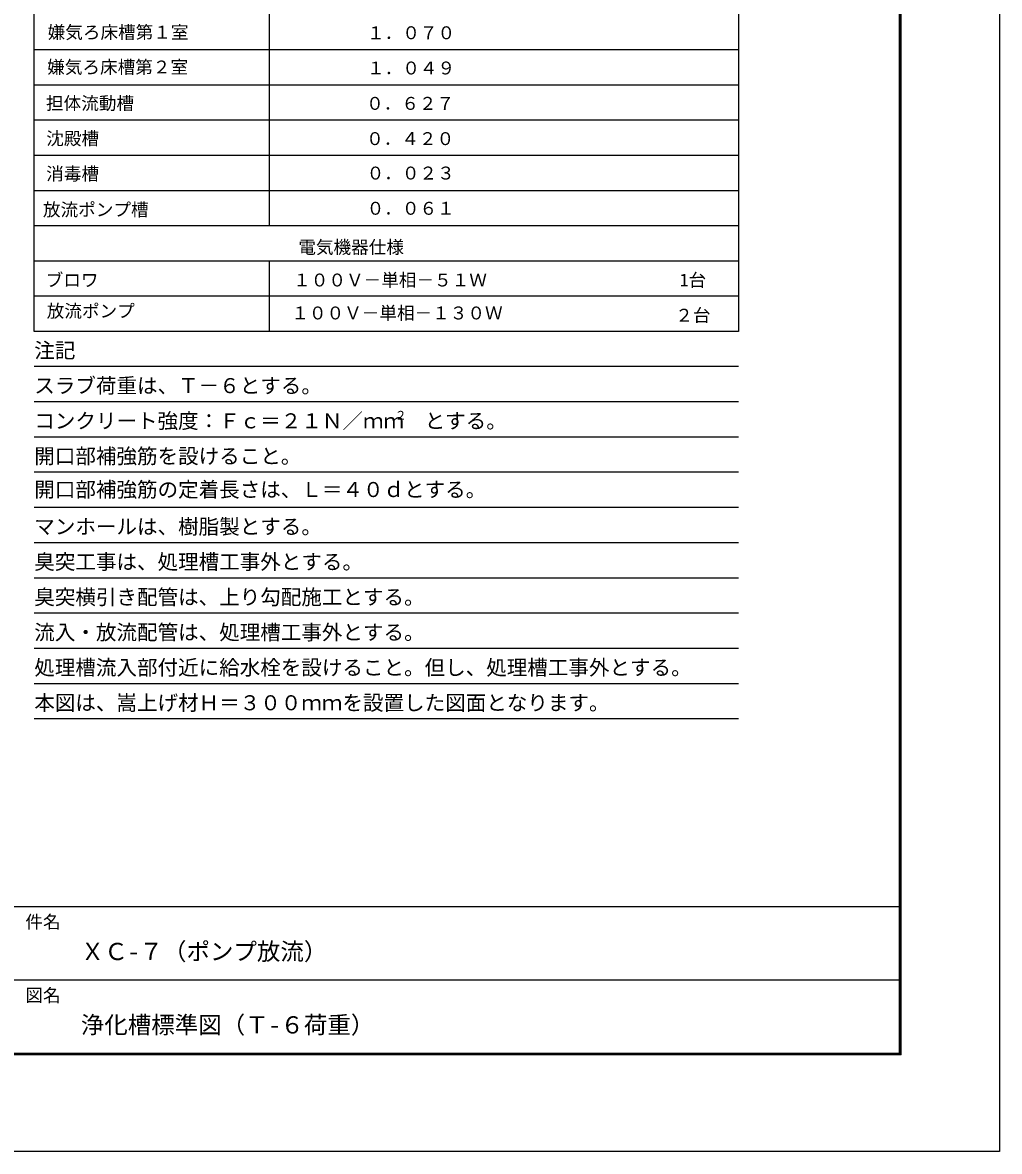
# Model space of a CAD drawing. Units: millimetres, scale not verified. Extents: x -8910 to 8910, y -6308 to 6308.
# Drawn here: x 3917 to 8910, y -6308 to -541 of the extents above; entities that cross this region are included whole.
import ezdxf
from ezdxf.enums import TextEntityAlignment as Align

# ---------------------------------------------------------------- set-up
doc = ezdxf.new("R2010")
doc.units = ezdxf.units.MM
doc.header["$LTSCALE"] = 30
for name, color, linetype, lineweight in [('0-0_水管', 4, 'Continuous', 25), ('0-8_3-6_SUNPO', 4, 'Continuous', 25), ('0-B_図面枠', 7, 'Continuous', 25), ('0-C_Axis_waku', 7, 'Continuous', 25)]:
    doc.layers.add(name, color=color, linetype=linetype, lineweight=lineweight)
doc.styles.add('ＭＳ ゴシック', font='')
doc.styles.get('ＭＳ ゴシック').set_extended_font_data('MS Gothic')

msp = doc.modelspace()

# ---------------------------------------------------------------- linework, layer by layer
at = {"layer": '0-0_水管', "color": 3}
for p, q in [((3977.07, -2118.48), (3977.07, 1661.53)), ((7577.07, 1661.53), (7577.07, -2118.48)), ((5177.05, -498.48), (5177.05, -1578.47)), ((3977.05, -678.48), (7577.06, -678.48)), ((3977.05, -858.48), (7577.06, -858.48)), ((3977.05, -1038.48), (7577.06, -1038.48)), ((3977.05, -1218.48), (7577.06, -1218.48)), ((3977.05, -1398.48), (7577.06, -1398.48)), ((3977.05, -1578.47), (7577.06, -1578.47)), ((3977.05, -1758.48), (7577.06, -1758.48)), ((5177.05, -1758.48), (5177.05, -2118.48)), ((7577.06, -1938.48), (3977.05, -1938.48)), ((7577.06, -2118.48), (3977.06, -2118.48)), ((7577.07, -2298.48), (3977.06, -2298.48)), ((7577.07, -2478.48), (3977.06, -2478.48)), ((7577.07, -2658.48), (3977.06, -2658.48)), ((7577.07, -2838.48), (3977.07, -2838.48)), ((7577.07, -3018.48), (3977.07, -3018.48)), ((7577.07, -3018.48), (3977.07, -3018.48)), ((7577.07, -3198.49), (3977.07, -3198.49)), ((7577.07, -3378.49), (3977.07, -3378.49)), ((7577.07, -3558.49), (3977.07, -3558.49)), ((7577.07, -3738.49), (3977.07, -3738.49)), ((7577.07, -3918.49), (3977.07, -3918.49)), ((7577.07, -4098.49), (3977.07, -4098.49))]:
    msp.add_line(p, q, dxfattribs=at)
at = {"layer": '0-B_図面枠'}
msp.add_lwpolyline([(-8910, -6307.5), (-8910, 6307.5), (8910, 6307.5), (8910, -6307.5)], close=True, dxfattribs=at)
at = {"layer": '0-C_Axis_waku'}
for p, q in [((8404.8, -5811.3), (8404.8, 5766.3)), ((8405.4, -5811.9), (8405.4, 5766.9)), ((8406, -5812.5), (8406, 5767.5)), ((8406.6, -5813.1), (8406.6, 5768.1)), ((8407.2, -5813.7), (8407.2, 5768.7)), ((8407.8, -5814.3), (8407.8, 5769.3)), ((8408.4, -5814.9), (8408.4, 5769.9)), ((8400, -5806.5), (8400, 5761.5)), ((8400.6, -5807.1), (8400.6, 5762.1)), ((8401.2, -5807.7), (8401.2, 5762.7)), ((8401.8, -5808.3), (8401.8, 5763.3)), ((8402.4, -5808.9), (8402.4, 5763.9)), ((8403, -5809.5), (8403, 5764.5)), ((8403.6, -5810.1), (8403.6, 5765.1)), ((8404.2, -5810.7), (8404.2, 5765.7)), ((-7770, -5056.5), (8400, -5056.5)), ((239.99, -5431.5), (8399.99, -5431.5)), ((8408.4, -5814.9), (-7778.4, -5814.9)), ((8407.8, -5814.3), (-7777.8, -5814.3)), ((8407.2, -5813.7), (-7777.2, -5813.7)), ((8406.6, -5813.1), (-7776.6, -5813.1)), ((8406, -5812.5), (-7776, -5812.5)), ((8405.4, -5811.9), (-7775.4, -5811.9)), ((8404.8, -5811.3), (-7774.8, -5811.3)), ((8404.2, -5810.7), (-7774.2, -5810.7)), ((8403.6, -5810.1), (-7773.6, -5810.1)), ((8403, -5809.5), (-7773, -5809.5)), ((8402.4, -5808.9), (-7772.4, -5808.9)), ((8401.8, -5808.3), (-7771.8, -5808.3)), ((8401.2, -5807.7), (-7771.2, -5807.7)), ((8400.6, -5807.1), (-7770.6, -5807.1)), ((-7770, -5806.5), (8400, -5806.5))]:
    msp.add_line(p, q, dxfattribs=at)

# ---------------------------------------------------------------- texts
at = {"layer": '0-0_水管', "style": 'ＭＳ ゴシック'}
for s, height, p in [('嫌気ろ床槽第１室', 65.98, (4045.45, -643.34)), ('嫌気ろ床槽第２室', 65.98, (4043.2, -821.16)), ('担体流動槽', 65.98, (4037.06, -1006.08)), ('沈殿槽', 65.98, (4038.26, -1186.08)), ('消毒槽', 65.98, (4038.26, -1366.08)), ('放流ポンプ槽', 65.98, (4021.36, -1549.45)), ('０．０６１', 65.98, (5675.9, -1542.74)), ('電気機器仕様', 65.98, (5326.46, -1741.08)), ('ブロワ', 65.98, (4035.26, -1909.08)), ('１００Ｖ－単相－５１Ｗ', 65.98, (5300.36, -1909.08)), ('1台', 65.98, (7276.16, -1909.08)), ('放流ポンプ', 65.98, (4040.68, -2067.29)), ('１００Ｖ－単相－１３０Ｗ', 65.98, (5290.75, -2077.47)), ('２台', 65.98, (7253.66, -2089.08)), ('注記', 76.98, (3977.06, -2277.28)), ('スラブ荷重は、Ｔ－６とする。', 76.98, (3977.06, -2457.29)), ('コンクリート強度：Ｆｃ＝２１Ｎ／ｍｍ\u3000とする。', 76.98, (3977.06, -2637.29)), ('２', 43.99, (5820.29, -2583.16)), ('開口部補強筋を設けること。', 76.98, (3977.06, -2817.29)), ('開口部補強筋の定着長さは、Ｌ＝４０ｄとする。', 76.98, (3977.07, -2988.08)), ('マンホールは、樹脂製とする。', 76.98, (3977.06, -3177.29)), ('臭突工事は、処理槽工事外とする。', 76.98, (3977.06, -3357.29)), ('臭突横引き配管は、上り勾配施工とする。', 76.98, (3977.06, -3537.29)), ('流入・放流配管は、処理槽工事外とする。', 76.98, (3977.06, -3717.3)), ('処理槽流入部付近に給水栓を設けること。但し、処理槽工事外とする。', 76.98, (3977.06, -3897.3)), ('本図は、嵩上げ材Ｈ＝３００ｍｍを設置した図面となります。', 76.98, (3977.06, -4077.3))]:
    msp.add_text(s, height=height, dxfattribs=at).set_placement(p, align=Align.BOTTOM_LEFT)
at = {"layer": '0-8_3-6_SUNPO', "style": 'ＭＳ ゴシック'}
for s, p in [('１．０７０', (5678, -646.08)), ('１．０４９', (5678, -826.08)), ('０．６２７', (5673.14, -1006.81)), ('０．４２０', (5673.14, -1186.81)), ('０．０２３', (5675.9, -1362.74))]:
    msp.add_text(s, height=65.98, dxfattribs=at).set_placement(p, align=Align.BOTTOM_LEFT)
at = {"layer": '0-C_Axis_waku', "style": 'ＭＳ ゴシック'}
for s, height, p in [('件名', 65.98, (3931.47, -5187.88)), ('ＸＣ-７（ポンプ放流）', 87.98, (4214.99, -5356.5)), ('図名', 65.98, (3931.47, -5562.88)), ('浄化槽標準図（Ｔ-６荷重）', 87.98, (4214.99, -5731.5))]:
    msp.add_text(s, height=height, dxfattribs=at).set_placement(p, align=Align.BOTTOM_LEFT)

doc.saveas('drawing.dxf')
